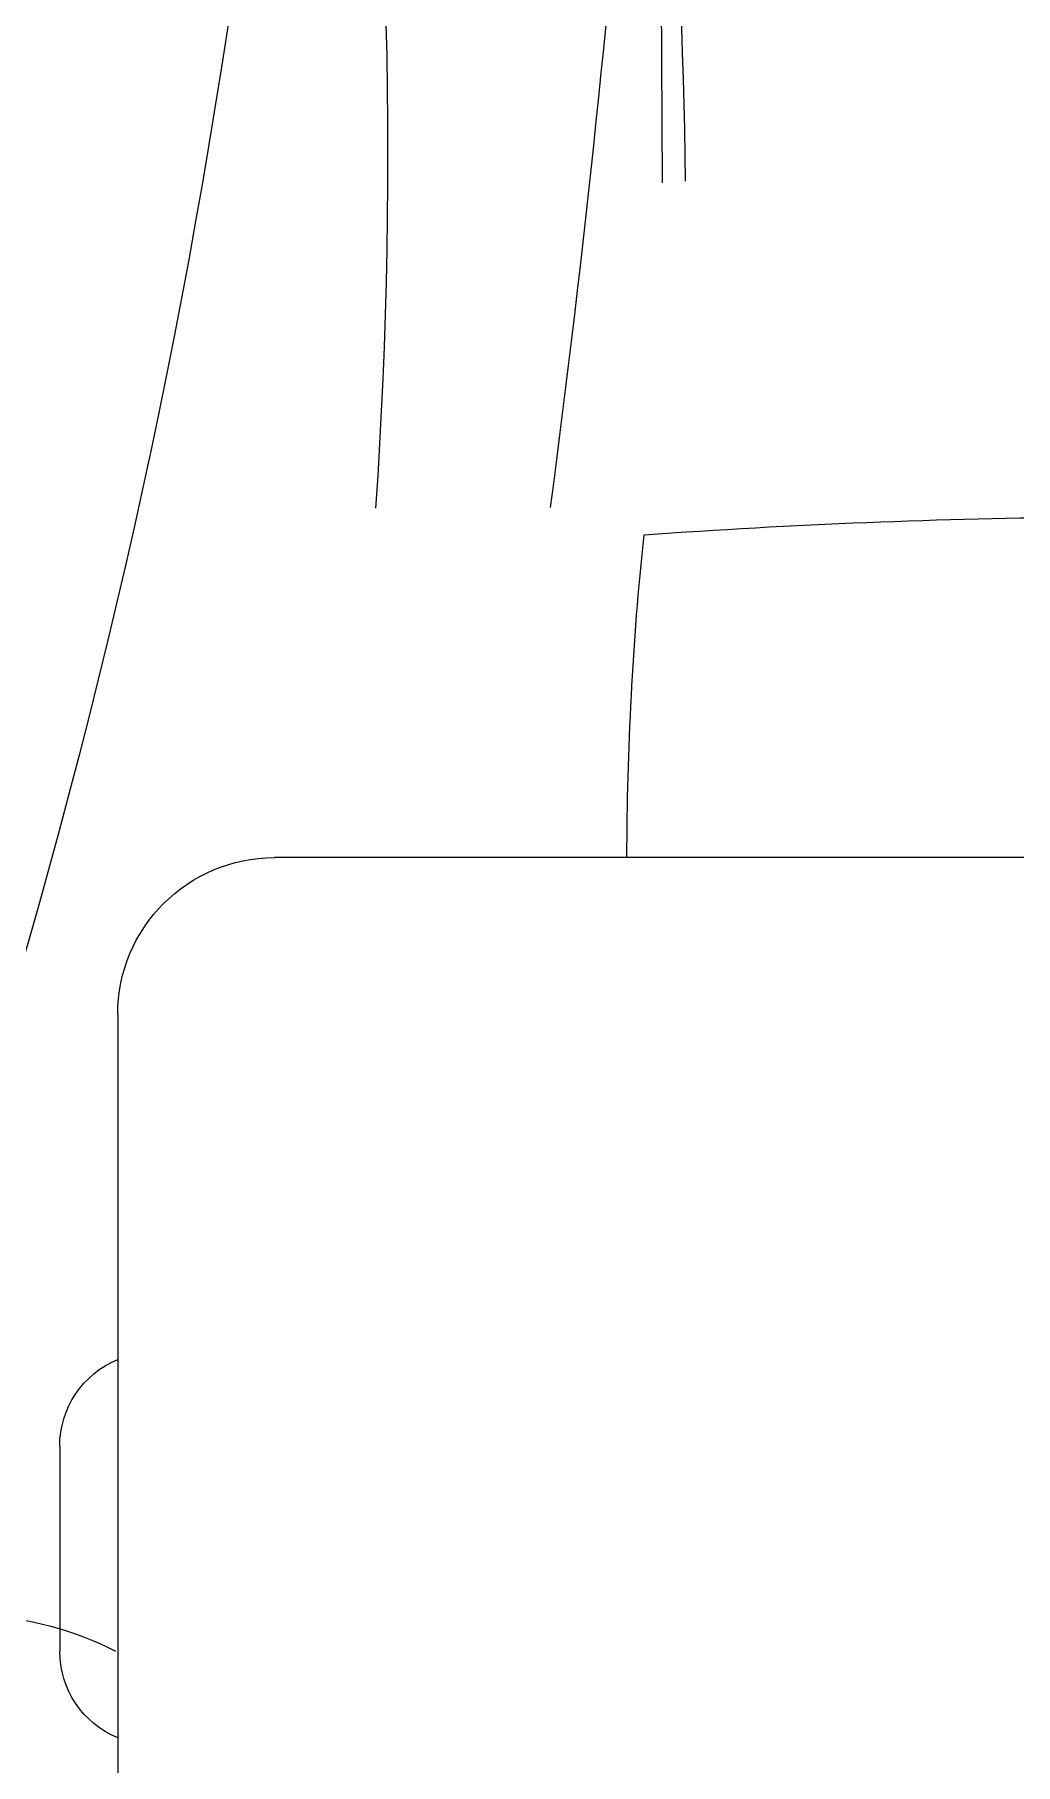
# Model space of a CAD drawing. Header units: millimetres. Extents: x 485872 to 486142, y -52344 to -52207.
# Drawn here: x 486120.247 to 486120.56, y -52330.583 to -52330.031 of the extents above; entities that cross this region are included whole.
import ezdxf

# ---------------------------------------------------------------- set-up
doc = ezdxf.new("R2010")
doc.units = ezdxf.units.MM
doc.header["$LTSCALE"] = 15
doc.layers.add('JJ2', color=3, linetype='Continuous')
doc.layers.add('PH', color=8, linetype='Continuous')

# ---------------------------------------------------------------- blocks, each defined once
blk = doc.blocks.new('dfgh')
at = {"layer": 'PH', "lineweight": 0}
blk.add_line((716222.3, -37839.38), (716214.05, -39640.98), dxfattribs=at)
for centre, radius, start, end in [((717953.19, -39632.16), 1651.58, 161.05609, 183.91152), ((717914.81, -39657.7), 1708.22, 161.86525, 179.42193), ((718613.36, -39251.33), 2286.1, 180.43923, 200.43841), ((721031.82, -39116.51), 4823.19, 184.5344, 187.48287), ((716436.16, -40202.14), 104.23, 68.8491, 117.2176)]:
    blk.add_arc(centre, radius, start, end, dxfattribs=at)
blk = doc.blocks.new('errt')
at = {"color": 252, "linetype": 'Continuous', "lineweight": 0}
blk.add_blockref('dfgh', (0, 100), dxfattribs=at)
blk = doc.blocks.new('elevation sofa')
at = {"layer": 'JJ2', "color": 4, "lineweight": 5}
for p, q in [((715977.17, -15256.24), (716337.76, -15256.28)), ((716387.76, -15306.28), (716387.72, -15716.53))]:
    blk.add_line(p, q, dxfattribs=at)
at = {"layer": 'JJ2', "color": 137, "lineweight": 5}
blk.add_line((716406.26, -15444.1), (716406.25, -15509.39), dxfattribs=at)
for centre, radius, start, end in [((716059.42, -17391.05), 2243.48, 85.90087, 89.53655), ((715221.47, -15257.88), 1003.78, 0.09199, 5.98017), ((716376.26, -15444.09), 30, 359.9945, 67.4843), ((716376.25, -15509.38), 30, 292.5047, 359.9945)]:
    blk.add_arc(centre, radius, start, end, dxfattribs=at)
at = {"layer": 'JJ2', "color": 4, "lineweight": 5}
blk.add_arc((716337.76, -15306.28), 50, 359.9945, 89.9945, dxfattribs=at)

msp = doc.modelspace()

# ---------------------------------------------------------------- block references
at = {"linetype": 'Continuous', "lineweight": 13, "xscale": -0.001, "yscale": 0.001, "zscale": 0.001}
for name, p in [('errt', (486836.66116, -52290.53726)), ('elevation sofa', (486836.66116, -52315.03726))]:
    msp.add_blockref(name, p, dxfattribs=at)

doc.saveas('drawing.dxf')
